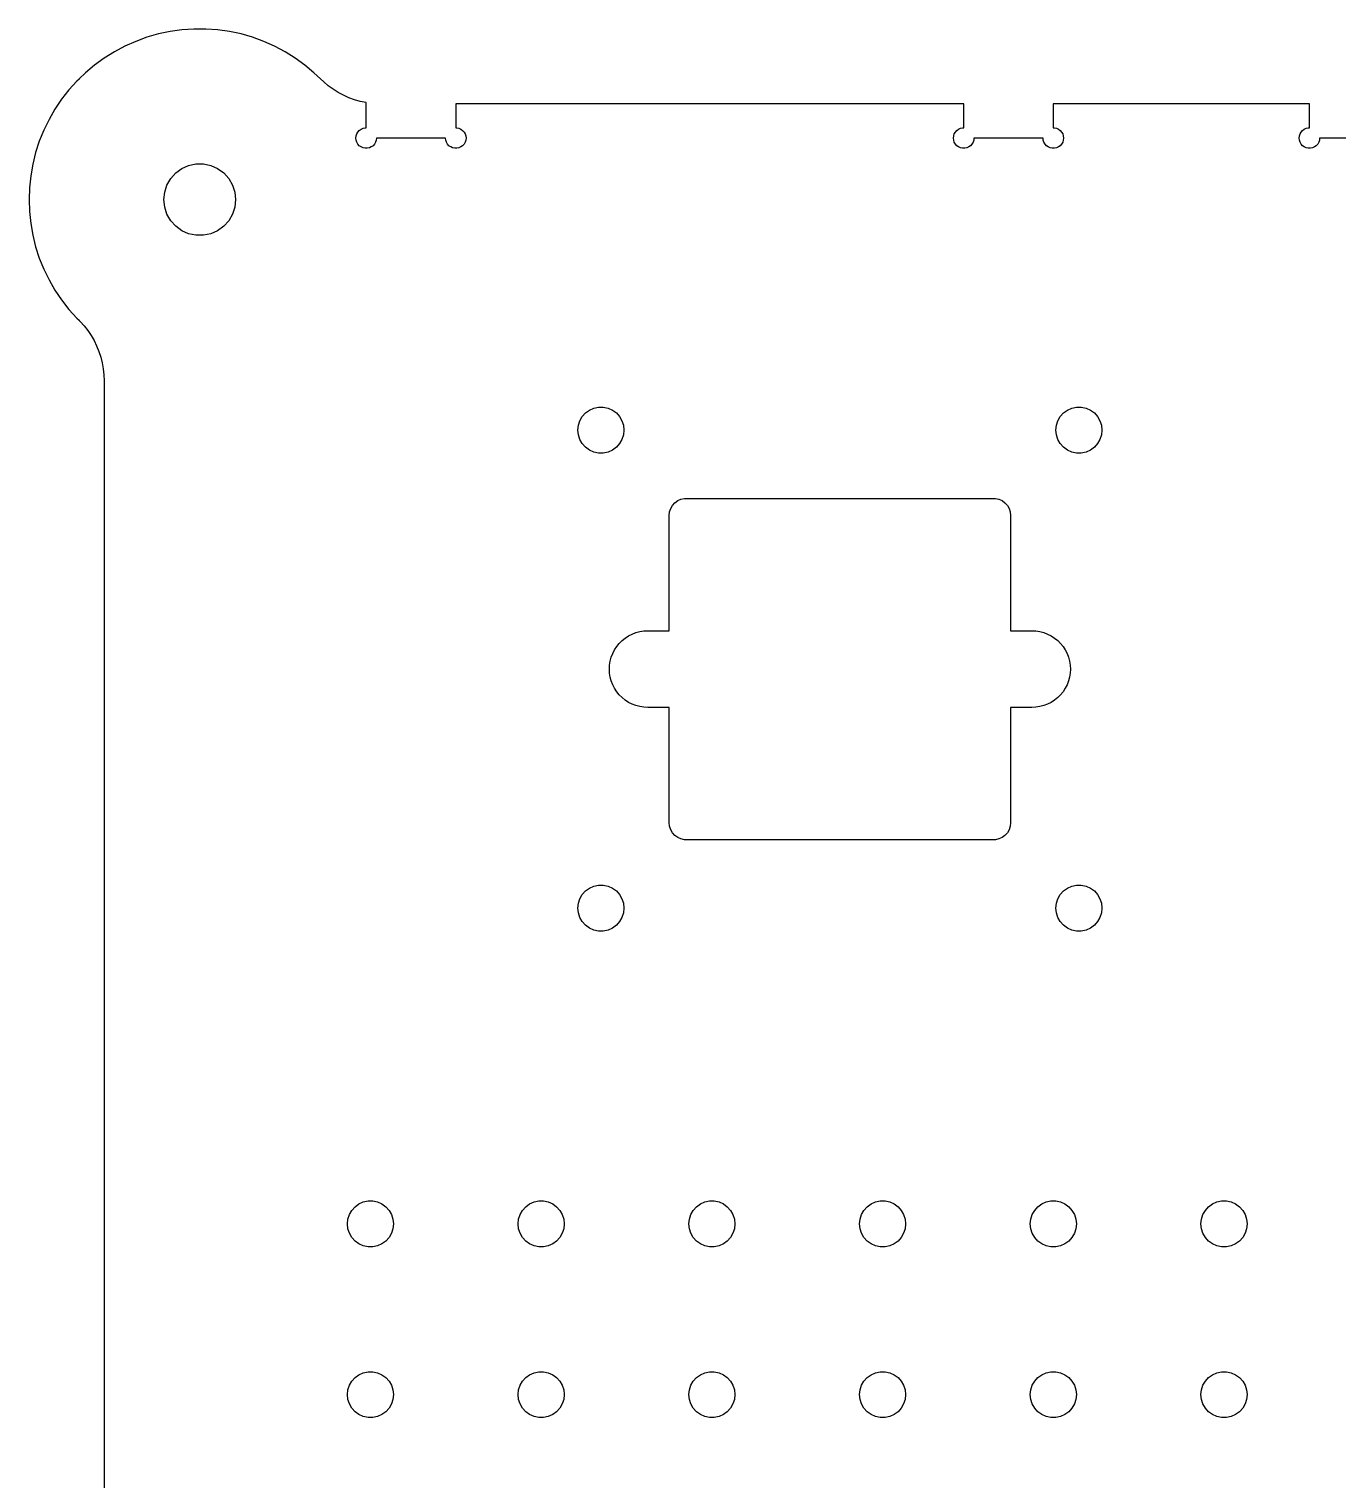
# Model space of a CAD drawing. Header units: metres. Extents: x -10 to 160, y -10 to 160.
# Drawn here: x -10 to 66.7, y 75 to 160 of the extents above; entities that cross this region are included whole.
import ezdxf

# ---------------------------------------------------------------- set-up
doc = ezdxf.new("R2010")
doc.units = ezdxf.units.M

msp = doc.modelspace()

# ---------------------------------------------------------------- linework, layer by layer
for p, q in [((-1.73648, 159.848), (-2.4192, 159.703)), ((-1.04527, 159.945), (-1.73648, 159.848)), ((-0.34898, 159.994), (-1.04527, 159.945)), ((0.34898, 159.994), (-0.34898, 159.994)), ((1.04527, 159.945), (0.34898, 159.994)), ((1.73648, 159.848), (1.04527, 159.945)), ((2.4192, 159.703), (1.73648, 159.848)), ((-4.3837, 158.988), (-4.99998, 158.66)), ((-3.74606, 159.272), (-4.3837, 158.988)), ((-3.09016, 159.511), (-3.74606, 159.272)), ((-2.4192, 159.703), (-3.09016, 159.511)), ((3.09016, 159.511), (2.4192, 159.703)), ((3.74606, 159.272), (3.09016, 159.511)), ((4.3837, 158.988), (3.74606, 159.272)), ((5, 158.66), (4.3837, 158.988)), ((-5.59192, 158.29), (-6.1566, 157.88)), ((-4.99998, 158.66), (-5.59192, 158.29)), ((5.59192, 158.29), (5, 158.66)), ((6.1566, 157.88), (5.59192, 158.29)), ((-6.6913, 157.431), (-7.06448, 157.071)), ((-6.1566, 157.88), (-6.6913, 157.431)), ((6.6913, 157.431), (6.1566, 157.88)), ((7.06448, 157.071), (6.6913, 157.431)), ((-7.66043, 156.428), (-8.09016, 155.878)), ((-7.19339, 156.947), (-7.66043, 156.428)), ((-7.07106, 157.065), (-7.19339, 156.947)), ((-7.06448, 157.071), (-7.07106, 157.071)), ((-7.07106, 157.071), (-7.07106, 157.065)), ((7.07434, 157.071), (7.06448, 157.071)), ((7.26094, 156.891), (7.07434, 157.071)), ((7.52829, 156.667), (7.26094, 156.891)), ((7.81062, 156.461), (7.52829, 156.667)), ((8.1066, 156.276), (7.81062, 156.461)), ((-8.09016, 155.878), (-8.48047, 155.299)), ((8.41473, 156.113), (8.1066, 156.276)), ((8.73357, 155.971), (8.41473, 156.113)), ((9.06151, 155.851), (8.73357, 155.971)), ((9.39699, 155.755), (9.06151, 155.851)), ((9.75, 155.681), (9.39699, 155.755)), ((9.75, 154.203), (9.75, 155.681)), ((44.75, 155.61), (15, 155.61)), ((15, 155.61), (15, 154.203)), ((44.75, 154.203), (44.75, 155.61)), ((65, 155.61), (50, 155.61)), ((50, 155.61), (50, 154.203)), ((65, 154.203), (65, 155.61)), ((-8.82947, 154.695), (-9.13545, 154.067)), ((-8.48047, 155.299), (-8.82947, 154.695)), ((-9.13545, 154.067), (-9.39691, 153.42)), ((9.16312, 153.731), (9.20187, 153.851)), ((9.20187, 153.851), (9.2646, 153.959)), ((9.2646, 153.959), (9.34853, 154.052)), ((9.34853, 154.052), (9.45001, 154.126)), ((9.45001, 154.126), (9.56459, 154.177)), ((9.56459, 154.177), (9.68729, 154.203)), ((9.68729, 154.203), (9.75, 154.203)), ((15, 154.203), (15.0627, 154.203)), ((15.0627, 154.203), (15.1854, 154.177)), ((15.1854, 154.177), (15.3, 154.126)), ((15.3, 154.126), (15.4015, 154.052)), ((15.4015, 154.052), (15.4854, 153.959)), ((15.4854, 153.959), (15.5481, 153.851)), ((15.5481, 153.851), (15.5869, 153.731)), ((44.1631, 153.731), (44.2019, 153.851)), ((44.2019, 153.851), (44.2646, 153.959)), ((44.2646, 153.959), (44.3485, 154.052)), ((44.3485, 154.052), (44.45, 154.126)), ((44.45, 154.126), (44.5646, 154.177)), ((44.5646, 154.177), (44.6873, 154.203)), ((44.6873, 154.203), (44.75, 154.203)), ((50, 154.203), (50.0627, 154.203)), ((50.0627, 154.203), (50.1854, 154.177)), ((50.1854, 154.177), (50.3, 154.126)), ((50.3, 154.126), (50.4015, 154.052)), ((50.4015, 154.052), (50.4854, 153.959)), ((50.4854, 153.959), (50.5481, 153.851)), ((50.5481, 153.851), (50.5869, 153.731)), ((64.4131, 153.731), (64.4519, 153.851)), ((64.4519, 153.851), (64.5146, 153.959)), ((64.5146, 153.959), (64.5985, 154.052)), ((64.5985, 154.052), (64.7, 154.126)), ((64.7, 154.126), (64.8146, 154.177)), ((64.8146, 154.177), (64.9373, 154.203)), ((64.9373, 154.203), (65, 154.203)), ((-9.39691, 153.42), (-9.61261, 152.756)), ((9.15001, 153.607), (9.16312, 153.731)), ((9.16312, 153.482), (9.15001, 153.607)), ((9.20187, 153.363), (9.16312, 153.482)), ((9.2646, 153.254), (9.20187, 153.363)), ((9.34853, 153.161), (9.2646, 153.254)), ((9.45001, 153.087), (9.34853, 153.161)), ((9.56459, 153.036), (9.45001, 153.087)), ((9.68729, 153.01), (9.56459, 153.036)), ((9.81273, 153.01), (9.68729, 153.01)), ((9.93542, 153.036), (9.81273, 153.01)), ((10.05, 153.087), (9.93542, 153.036)), ((10.1515, 153.161), (10.05, 153.087)), ((10.2354, 153.254), (10.1515, 153.161)), ((10.2981, 153.363), (10.2354, 153.254)), ((10.3369, 153.482), (10.2981, 153.363)), ((10.35, 153.607), (10.3369, 153.482)), ((14.4, 153.607), (10.35, 153.607)), ((14.4131, 153.482), (14.4, 153.607)), ((14.4519, 153.363), (14.4131, 153.482)), ((14.5146, 153.254), (14.4519, 153.363)), ((14.5985, 153.161), (14.5146, 153.254)), ((14.7, 153.087), (14.5985, 153.161)), ((14.8146, 153.036), (14.7, 153.087)), ((14.9373, 153.01), (14.8146, 153.036)), ((15.0627, 153.01), (14.9373, 153.01)), ((15.1854, 153.036), (15.0627, 153.01)), ((15.3, 153.087), (15.1854, 153.036)), ((15.4015, 153.161), (15.3, 153.087)), ((15.4854, 153.254), (15.4015, 153.161)), ((15.5481, 153.363), (15.4854, 153.254)), ((15.5869, 153.482), (15.5481, 153.363)), ((15.5869, 153.731), (15.6, 153.607)), ((15.6, 153.607), (15.5869, 153.482)), ((44.15, 153.607), (44.1631, 153.731)), ((44.1631, 153.482), (44.15, 153.607)), ((44.2019, 153.363), (44.1631, 153.482)), ((44.2646, 153.254), (44.2019, 153.363)), ((44.3485, 153.161), (44.2646, 153.254)), ((44.45, 153.087), (44.3485, 153.161)), ((44.5646, 153.036), (44.45, 153.087)), ((44.6873, 153.01), (44.5646, 153.036)), ((44.8127, 153.01), (44.6873, 153.01)), ((44.9354, 153.036), (44.8127, 153.01)), ((45.05, 153.087), (44.9354, 153.036)), ((45.1515, 153.161), (45.05, 153.087)), ((45.2354, 153.254), (45.1515, 153.161)), ((45.2981, 153.363), (45.2354, 153.254)), ((45.3369, 153.482), (45.2981, 153.363)), ((45.35, 153.607), (45.3369, 153.482)), ((49.4, 153.607), (45.35, 153.607)), ((49.4131, 153.482), (49.4, 153.607)), ((49.4519, 153.363), (49.4131, 153.482)), ((49.5146, 153.254), (49.4519, 153.363)), ((49.5985, 153.161), (49.5146, 153.254)), ((49.7, 153.087), (49.5985, 153.161)), ((49.8146, 153.036), (49.7, 153.087)), ((49.9373, 153.01), (49.8146, 153.036)), ((50.0627, 153.01), (49.9373, 153.01)), ((50.1854, 153.036), (50.0627, 153.01)), ((50.3, 153.087), (50.1854, 153.036)), ((50.4015, 153.161), (50.3, 153.087)), ((50.4854, 153.254), (50.4015, 153.161)), ((50.5481, 153.363), (50.4854, 153.254)), ((50.5869, 153.482), (50.5481, 153.363)), ((50.5869, 153.731), (50.6, 153.607)), ((50.6, 153.607), (50.5869, 153.482)), ((64.4, 153.607), (64.4131, 153.731)), ((64.4131, 153.482), (64.4, 153.607)), ((64.4519, 153.363), (64.4131, 153.482)), ((64.5146, 153.254), (64.4519, 153.363)), ((64.5985, 153.161), (64.5146, 153.254)), ((64.7, 153.087), (64.5985, 153.161)), ((64.8146, 153.036), (64.7, 153.087)), ((64.9373, 153.01), (64.8146, 153.036)), ((65.0627, 153.01), (64.9373, 153.01)), ((65.1854, 153.036), (65.0627, 153.01)), ((65.3, 153.087), (65.1854, 153.036)), ((65.4015, 153.161), (65.3, 153.087)), ((65.4854, 153.254), (65.4015, 153.161)), ((65.5481, 153.363), (65.4854, 153.254)), ((65.5869, 153.482), (65.5481, 153.363)), ((65.6, 153.607), (65.5869, 153.482)), ((69.65, 153.607), (65.6, 153.607)), ((-9.61261, 152.756), (-9.78146, 152.079)), ((-9.90268, 151.392), (-9.97563, 150.698)), ((-9.78146, 152.079), (-9.90268, 151.392)), ((-1.69893, 151.234), (-1.40517, 151.561)), ((-1.40517, 151.561), (-1.04999, 151.819)), ((-1.04999, 151.819), (-0.64893, 151.997)), ((-0.64893, 151.997), (-0.2195, 152.088)), ((-0.2195, 152.088), (0.2195, 152.088)), ((0.2195, 152.088), (0.64893, 151.997)), ((0.64893, 151.997), (1.04999, 151.819)), ((1.04999, 151.819), (1.40517, 151.561)), ((1.40517, 151.561), (1.69893, 151.234)), ((-9.97563, 150.698), (-10, 150)), ((-2.05411, 150.437), (-1.91844, 150.854)), ((-1.91844, 150.854), (-1.69893, 151.234)), ((1.69893, 151.234), (1.91844, 150.854)), ((1.91844, 150.854), (2.05411, 150.437)), ((-10, 150), (-9.97563, 149.302)), ((-2.09999, 150), (-2.05411, 150.437)), ((-2.05411, 149.563), (-2.09999, 150)), ((2.05411, 150.437), (2.09999, 150)), ((2.09999, 150), (2.05411, 149.563)), ((-9.97563, 149.302), (-9.90268, 148.608)), ((-1.91844, 149.146), (-2.05411, 149.563)), ((-1.69893, 148.766), (-1.91844, 149.146)), ((-1.40517, 148.439), (-1.69893, 148.766)), ((1.69893, 148.766), (1.40517, 148.439)), ((1.91844, 149.146), (1.69893, 148.766)), ((2.05411, 149.563), (1.91844, 149.146)), ((-9.90268, 148.608), (-9.78146, 147.921)), ((-9.78146, 147.921), (-9.61261, 147.244)), ((-1.04999, 148.181), (-1.40517, 148.439)), ((-0.64893, 148.003), (-1.04999, 148.181)), ((-0.2195, 147.911), (-0.64893, 148.003)), ((0.2195, 147.911), (-0.2195, 147.911)), ((0.64893, 148.003), (0.2195, 147.911)), ((1.04999, 148.181), (0.64893, 148.003)), ((1.40517, 148.439), (1.04999, 148.181)), ((-9.61261, 147.244), (-9.39691, 146.58)), ((-9.39691, 146.58), (-9.13545, 145.933)), ((-9.13545, 145.933), (-8.82947, 145.305)), ((-8.82947, 145.305), (-8.48047, 144.701)), ((-8.48047, 144.701), (-8.09016, 144.122)), ((-8.09016, 144.122), (-7.66043, 143.572)), ((-7.66043, 143.572), (-7.19339, 143.053)), ((-7.19339, 143.053), (-7.07106, 142.931)), ((-7.07106, 142.931), (-7.07106, 142.926)), ((-7.07106, 142.926), (-7.00989, 142.867)), ((-7.00989, 142.867), (-6.77637, 142.607)), ((-6.77637, 142.607), (-6.56151, 142.332)), ((-6.56151, 142.332), (-6.36635, 142.043)), ((-6.36635, 142.043), (-6.19185, 141.741)), ((-6.19185, 141.741), (-6.03886, 141.427)), ((-6.03886, 141.427), (-5.90813, 141.103)), ((-5.90813, 141.103), (-5.80029, 140.772)), ((-5.80029, 140.772), (-5.71585, 140.433)), ((-5.71585, 140.433), (-5.65526, 140.089)), ((-5.65526, 140.089), (-5.61877, 139.742)), ((-5.61877, 139.742), (-5.6066, 139.393)), ((-5.6066, 139.393), (-5.6066, 10.6066)), ((22.825, 137.669), (23.0828, 137.784)), ((23.0828, 137.784), (23.3589, 137.843)), ((23.3589, 137.843), (23.6411, 137.843)), ((23.6411, 137.843), (23.9172, 137.784)), ((23.9172, 137.784), (24.175, 137.669)), ((50.825, 137.669), (51.0828, 137.784)), ((51.0828, 137.784), (51.3589, 137.843)), ((51.3589, 137.843), (51.6411, 137.843)), ((51.6411, 137.843), (51.9172, 137.784)), ((51.9172, 137.784), (52.175, 137.669)), ((22.1795, 136.781), (22.2667, 137.049)), ((22.2667, 137.049), (22.4078, 137.294)), ((22.4078, 137.294), (22.5967, 137.503)), ((22.5967, 137.503), (22.825, 137.669)), ((24.175, 137.669), (24.4033, 137.503)), ((24.4033, 137.503), (24.5922, 137.294)), ((24.5922, 137.294), (24.7333, 137.049)), ((24.7333, 137.049), (24.8205, 136.781)), ((50.1795, 136.781), (50.2667, 137.049)), ((50.2667, 137.049), (50.4078, 137.294)), ((50.4078, 137.294), (50.5967, 137.503)), ((50.5967, 137.503), (50.825, 137.669)), ((52.175, 137.669), (52.4033, 137.503)), ((52.4033, 137.503), (52.5922, 137.294)), ((52.5922, 137.294), (52.7333, 137.049)), ((52.7333, 137.049), (52.8205, 136.781)), ((22.15, 136.5), (22.1795, 136.781)), ((22.1795, 136.219), (22.15, 136.5)), ((22.2667, 135.951), (22.1795, 136.219)), ((24.8205, 136.219), (24.7333, 135.951)), ((24.8205, 136.781), (24.85, 136.5)), ((24.85, 136.5), (24.8205, 136.219)), ((50.15, 136.5), (50.1795, 136.781)), ((50.1795, 136.219), (50.15, 136.5)), ((50.2667, 135.951), (50.1795, 136.219)), ((52.8205, 136.219), (52.7333, 135.951)), ((52.8205, 136.781), (52.85, 136.5)), ((52.85, 136.5), (52.8205, 136.219)), ((22.4078, 135.706), (22.2667, 135.951)), ((22.5967, 135.497), (22.4078, 135.706)), ((22.825, 135.331), (22.5967, 135.497)), ((23.0828, 135.216), (22.825, 135.331)), ((23.3589, 135.157), (23.0828, 135.216)), ((23.6411, 135.157), (23.3589, 135.157)), ((23.9172, 135.216), (23.6411, 135.157)), ((24.175, 135.331), (23.9172, 135.216)), ((24.4033, 135.497), (24.175, 135.331)), ((24.5922, 135.706), (24.4033, 135.497)), ((24.7333, 135.951), (24.5922, 135.706)), ((50.4078, 135.706), (50.2667, 135.951)), ((50.5967, 135.497), (50.4078, 135.706)), ((50.825, 135.331), (50.5967, 135.497)), ((51.0828, 135.216), (50.825, 135.331)), ((51.3589, 135.157), (51.0828, 135.216)), ((51.6411, 135.157), (51.3589, 135.157)), ((51.9172, 135.216), (51.6411, 135.157)), ((52.175, 135.331), (51.9172, 135.216)), ((52.4033, 135.497), (52.175, 135.331)), ((52.5922, 135.706), (52.4033, 135.497)), ((52.7333, 135.951), (52.5922, 135.706)), ((27.5219, 131.708), (27.5865, 131.907)), ((27.5865, 131.907), (27.691, 132.088)), ((27.691, 132.088), (27.8309, 132.243)), ((27.8309, 132.243), (28, 132.366)), ((28, 132.366), (28.191, 132.451)), ((28.191, 132.451), (28.3955, 132.495)), ((28.3955, 132.495), (46.6045, 132.495)), ((46.6045, 132.495), (46.809, 132.451)), ((46.809, 132.451), (47, 132.366)), ((47, 132.366), (47.1691, 132.243)), ((47.1691, 132.243), (47.309, 132.088)), ((47.309, 132.088), (47.4135, 131.907)), ((47.4135, 131.907), (47.4781, 131.708)), ((27.5, 131.5), (27.5219, 131.708)), ((27.5, 124.75), (27.5, 131.5)), ((47.4781, 131.708), (47.5, 131.5)), ((47.5, 131.5), (47.5, 124.75)), ((24.5779, 124.006), (24.7445, 124.172)), ((24.7445, 124.172), (24.9275, 124.32)), ((24.9275, 124.32), (25.125, 124.449)), ((25.125, 124.449), (25.3349, 124.555)), ((25.3349, 124.555), (25.5547, 124.64)), ((25.5547, 124.64), (25.7822, 124.701)), ((25.7822, 124.701), (26.0148, 124.738)), ((26.0148, 124.738), (26.25, 124.75)), ((26.25, 124.75), (27.5, 124.75)), ((47.5, 124.75), (48.75, 124.75)), ((48.75, 124.75), (48.9852, 124.738)), ((48.9852, 124.738), (49.2178, 124.701)), ((49.2178, 124.701), (49.4453, 124.64)), ((49.4453, 124.64), (49.6651, 124.555)), ((49.6651, 124.555), (49.875, 124.449)), ((49.875, 124.449), (50.0725, 124.32)), ((50.0725, 124.32), (50.2555, 124.172)), ((50.2555, 124.172), (50.4221, 124.006)), ((24.1101, 123.195), (24.1945, 123.415)), ((24.1945, 123.415), (24.3015, 123.625)), ((24.3015, 123.625), (24.4297, 123.823)), ((24.4297, 123.823), (24.5779, 124.006)), ((50.4221, 124.006), (50.5703, 123.823)), ((50.5703, 123.823), (50.6985, 123.625)), ((50.6985, 123.625), (50.8055, 123.415)), ((50.8055, 123.415), (50.8899, 123.195)), ((24, 122.5), (24.0123, 122.735)), ((24.0123, 122.265), (24, 122.5)), ((24.0123, 122.735), (24.0492, 122.968)), ((24.0492, 122.968), (24.1101, 123.195)), ((50.8899, 123.195), (50.9508, 122.968)), ((50.9508, 122.968), (50.9877, 122.735)), ((50.9877, 122.735), (51, 122.5)), ((51, 122.5), (50.9877, 122.265)), ((24.0492, 122.032), (24.0123, 122.265)), ((24.1101, 121.805), (24.0492, 122.032)), ((24.1945, 121.585), (24.1101, 121.805)), ((24.3015, 121.375), (24.1945, 121.585)), ((50.8055, 121.585), (50.6985, 121.375)), ((50.8899, 121.805), (50.8055, 121.585)), ((50.9508, 122.032), (50.8899, 121.805)), ((50.9877, 122.265), (50.9508, 122.032)), ((24.4297, 121.177), (24.3015, 121.375)), ((24.5779, 120.994), (24.4297, 121.177)), ((24.7445, 120.828), (24.5779, 120.994)), ((24.9275, 120.68), (24.7445, 120.828)), ((50.2555, 120.828), (50.0725, 120.68)), ((50.4221, 120.994), (50.2555, 120.828)), ((50.5703, 121.177), (50.4221, 120.994)), ((50.6985, 121.375), (50.5703, 121.177)), ((25.125, 120.551), (24.9275, 120.68)), ((25.3349, 120.445), (25.125, 120.551)), ((25.5547, 120.36), (25.3349, 120.445)), ((25.7822, 120.299), (25.5547, 120.36)), ((26.0148, 120.262), (25.7822, 120.299)), ((26.25, 120.25), (26.0148, 120.262)), ((27.5, 120.25), (26.25, 120.25)), ((27.5, 113.5), (27.5, 120.25)), ((48.75, 120.25), (47.5, 120.25)), ((47.5, 120.25), (47.5, 113.5)), ((48.9852, 120.262), (48.75, 120.25)), ((49.2178, 120.299), (48.9852, 120.262)), ((49.4453, 120.36), (49.2178, 120.299)), ((49.6651, 120.445), (49.4453, 120.36)), ((49.875, 120.551), (49.6651, 120.445)), ((50.0725, 120.68), (49.875, 120.551)), ((27.5219, 113.292), (27.5, 113.5)), ((27.5865, 113.093), (27.5219, 113.292)), ((27.691, 112.912), (27.5865, 113.093)), ((47.4135, 113.093), (47.309, 112.912)), ((47.4781, 113.292), (47.4135, 113.093)), ((47.5, 113.5), (47.4781, 113.292)), ((27.8309, 112.757), (27.691, 112.912)), ((28, 112.634), (27.8309, 112.757)), ((28.191, 112.549), (28, 112.634)), ((28.3955, 112.505), (28.191, 112.549)), ((46.6045, 112.505), (28.3955, 112.505)), ((46.809, 112.549), (46.6045, 112.505)), ((47, 112.634), (46.809, 112.549)), ((47.1691, 112.757), (47, 112.634)), ((47.309, 112.912), (47.1691, 112.757)), ((22.5967, 109.503), (22.825, 109.669)), ((22.825, 109.669), (23.0828, 109.784)), ((23.0828, 109.784), (23.3589, 109.843)), ((23.3589, 109.843), (23.6411, 109.843)), ((23.6411, 109.843), (23.9172, 109.784)), ((23.9172, 109.784), (24.175, 109.669)), ((24.175, 109.669), (24.4033, 109.503)), ((50.5967, 109.503), (50.825, 109.669)), ((50.825, 109.669), (51.0828, 109.784)), ((51.0828, 109.784), (51.3589, 109.843)), ((51.3589, 109.843), (51.6411, 109.843)), ((51.6411, 109.843), (51.9172, 109.784)), ((51.9172, 109.784), (52.175, 109.669)), ((52.175, 109.669), (52.4033, 109.503)), ((22.1795, 108.781), (22.2667, 109.049)), ((22.2667, 109.049), (22.4078, 109.294)), ((22.4078, 109.294), (22.5967, 109.503)), ((24.4033, 109.503), (24.5922, 109.294)), ((24.5922, 109.294), (24.7333, 109.049)), ((24.7333, 109.049), (24.8205, 108.781)), ((50.1795, 108.781), (50.2667, 109.049)), ((50.2667, 109.049), (50.4078, 109.294)), ((50.4078, 109.294), (50.5967, 109.503)), ((52.4033, 109.503), (52.5922, 109.294)), ((52.5922, 109.294), (52.7333, 109.049)), ((52.7333, 109.049), (52.8205, 108.781)), ((22.15, 108.5), (22.1795, 108.781)), ((22.1795, 108.219), (22.15, 108.5)), ((22.2667, 107.951), (22.1795, 108.219)), ((22.4078, 107.706), (22.2667, 107.951)), ((24.7333, 107.951), (24.5922, 107.706)), ((24.8205, 108.219), (24.7333, 107.951)), ((24.8205, 108.781), (24.85, 108.5)), ((24.85, 108.5), (24.8205, 108.219)), ((50.15, 108.5), (50.1795, 108.781)), ((50.1795, 108.219), (50.15, 108.5)), ((50.2667, 107.951), (50.1795, 108.219)), ((50.4078, 107.706), (50.2667, 107.951)), ((52.7333, 107.951), (52.5922, 107.706)), ((52.8205, 108.219), (52.7333, 107.951)), ((52.8205, 108.781), (52.85, 108.5)), ((52.85, 108.5), (52.8205, 108.219)), ((22.5967, 107.497), (22.4078, 107.706)), ((22.825, 107.331), (22.5967, 107.497)), ((23.0828, 107.216), (22.825, 107.331)), ((23.3589, 107.157), (23.0828, 107.216)), ((23.6411, 107.157), (23.3589, 107.157)), ((23.9172, 107.216), (23.6411, 107.157)), ((24.175, 107.331), (23.9172, 107.216)), ((24.4033, 107.497), (24.175, 107.331)), ((24.5922, 107.706), (24.4033, 107.497)), ((50.5967, 107.497), (50.4078, 107.706)), ((50.825, 107.331), (50.5967, 107.497)), ((51.0828, 107.216), (50.825, 107.331)), ((51.3589, 107.157), (51.0828, 107.216)), ((51.6411, 107.157), (51.3589, 107.157)), ((51.9172, 107.216), (51.6411, 107.157)), ((52.175, 107.331), (51.9172, 107.216)), ((52.4033, 107.497), (52.175, 107.331)), ((52.5922, 107.706), (52.4033, 107.497)), ((8.90784, 90.7935), (9.09668, 91.0032)), ((9.09668, 91.0032), (9.32501, 91.1691)), ((9.32501, 91.1691), (9.58284, 91.2839)), ((9.58284, 91.2839), (9.85889, 91.3426)), ((9.85889, 91.3426), (10.1411, 91.3426)), ((10.1411, 91.3426), (10.4172, 91.2839)), ((10.4172, 91.2839), (10.675, 91.1691)), ((10.675, 91.1691), (10.9033, 91.0032)), ((10.9033, 91.0032), (11.0922, 90.7935)), ((18.9078, 90.7935), (19.0967, 91.0032)), ((19.0967, 91.0032), (19.325, 91.1691)), ((19.325, 91.1691), (19.5828, 91.2839)), ((19.5828, 91.2839), (19.8589, 91.3426)), ((19.8589, 91.3426), (20.1411, 91.3426)), ((20.1411, 91.3426), (20.4172, 91.2839)), ((20.4172, 91.2839), (20.675, 91.1691)), ((20.675, 91.1691), (20.9033, 91.0032)), ((20.9033, 91.0032), (21.0922, 90.7935)), ((28.9078, 90.7935), (29.0967, 91.0032)), ((29.0967, 91.0032), (29.325, 91.1691)), ((29.325, 91.1691), (29.5828, 91.2839)), ((29.5828, 91.2839), (29.8589, 91.3426)), ((29.8589, 91.3426), (30.1411, 91.3426)), ((30.1411, 91.3426), (30.4172, 91.2839)), ((30.4172, 91.2839), (30.675, 91.1691)), ((30.675, 91.1691), (30.9033, 91.0032)), ((30.9033, 91.0032), (31.0922, 90.7935)), ((38.9078, 90.7935), (39.0967, 91.0032)), ((39.0967, 91.0032), (39.325, 91.1691)), ((39.325, 91.1691), (39.5828, 91.2839)), ((39.5828, 91.2839), (39.8589, 91.3426)), ((39.8589, 91.3426), (40.1411, 91.3426)), ((40.1411, 91.3426), (40.4172, 91.2839)), ((40.4172, 91.2839), (40.675, 91.1691)), ((40.675, 91.1691), (40.9033, 91.0032)), ((40.9033, 91.0032), (41.0922, 90.7935)), ((48.9078, 90.7935), (49.0967, 91.0032)), ((49.0967, 91.0032), (49.325, 91.1691)), ((49.325, 91.1691), (49.5828, 91.2839)), ((49.5828, 91.2839), (49.8589, 91.3426)), ((49.8589, 91.3426), (50.1411, 91.3426)), ((50.1411, 91.3426), (50.4172, 91.2839)), ((50.4172, 91.2839), (50.675, 91.1691)), ((50.675, 91.1691), (50.9033, 91.0032)), ((50.9033, 91.0032), (51.0922, 90.7935)), ((58.9078, 90.7935), (59.0967, 91.0032)), ((59.0967, 91.0032), (59.325, 91.1691)), ((59.325, 91.1691), (59.5828, 91.2839)), ((59.5828, 91.2839), (59.8589, 91.3426)), ((59.8589, 91.3426), (60.1411, 91.3426)), ((60.1411, 91.3426), (60.4172, 91.2839)), ((60.4172, 91.2839), (60.675, 91.1691)), ((60.675, 91.1691), (60.9033, 91.0032)), ((60.9033, 91.0032), (61.0922, 90.7935)), ((8.65001, 90), (8.6795, 90.2807)), ((8.6795, 90.2807), (8.76672, 90.5491)), ((8.76672, 90.5491), (8.90784, 90.7935)), ((11.0922, 90.7935), (11.2333, 90.5491)), ((11.2333, 90.5491), (11.3205, 90.2807)), ((11.3205, 90.2807), (11.35, 90)), ((18.65, 90), (18.6795, 90.2807)), ((18.6795, 90.2807), (18.7667, 90.5491)), ((18.7667, 90.5491), (18.9078, 90.7935)), ((21.0922, 90.7935), (21.2333, 90.5491)), ((21.2333, 90.5491), (21.3205, 90.2807)), ((21.3205, 90.2807), (21.35, 90)), ((28.65, 90), (28.6795, 90.2807)), ((28.6795, 90.2807), (28.7667, 90.5491)), ((28.7667, 90.5491), (28.9078, 90.7935)), ((31.0922, 90.7935), (31.2333, 90.5491)), ((31.2333, 90.5491), (31.3205, 90.2807)), ((31.3205, 90.2807), (31.35, 90)), ((38.65, 90), (38.6795, 90.2807)), ((38.6795, 90.2807), (38.7667, 90.5491)), ((38.7667, 90.5491), (38.9078, 90.7935)), ((41.0922, 90.7935), (41.2333, 90.5491)), ((41.2333, 90.5491), (41.3205, 90.2807)), ((41.3205, 90.2807), (41.35, 90)), ((48.65, 90), (48.6795, 90.2807)), ((48.6795, 90.2807), (48.7667, 90.5491)), ((48.7667, 90.5491), (48.9078, 90.7935)), ((51.0922, 90.7935), (51.2333, 90.5491)), ((51.2333, 90.5491), (51.3205, 90.2807)), ((51.3205, 90.2807), (51.35, 90)), ((58.65, 90), (58.6795, 90.2807)), ((58.6795, 90.2807), (58.7667, 90.5491)), ((58.7667, 90.5491), (58.9078, 90.7935)), ((61.0922, 90.7935), (61.2333, 90.5491)), ((61.2333, 90.5491), (61.3205, 90.2807)), ((61.3205, 90.2807), (61.35, 90)), ((8.6795, 89.7193), (8.65001, 90)), ((8.76672, 89.4509), (8.6795, 89.7193)), ((8.90784, 89.2065), (8.76672, 89.4509)), ((11.2333, 89.4509), (11.0922, 89.2065)), ((11.3205, 89.7193), (11.2333, 89.4509)), ((11.35, 90), (11.3205, 89.7193)), ((18.6795, 89.7193), (18.65, 90)), ((18.7667, 89.4509), (18.6795, 89.7193)), ((18.9078, 89.2065), (18.7667, 89.4509)), ((21.2333, 89.4509), (21.0922, 89.2065)), ((21.3205, 89.7193), (21.2333, 89.4509)), ((21.35, 90), (21.3205, 89.7193)), ((28.6795, 89.7193), (28.65, 90)), ((28.7667, 89.4509), (28.6795, 89.7193)), ((28.9078, 89.2065), (28.7667, 89.4509)), ((31.2333, 89.4509), (31.0922, 89.2065)), ((31.3205, 89.7193), (31.2333, 89.4509)), ((31.35, 90), (31.3205, 89.7193)), ((38.6795, 89.7193), (38.65, 90)), ((38.7667, 89.4509), (38.6795, 89.7193)), ((38.9078, 89.2065), (38.7667, 89.4509)), ((41.2333, 89.4509), (41.0922, 89.2065)), ((41.3205, 89.7193), (41.2333, 89.4509)), ((41.35, 90), (41.3205, 89.7193)), ((48.6795, 89.7193), (48.65, 90)), ((48.7667, 89.4509), (48.6795, 89.7193)), ((48.9078, 89.2065), (48.7667, 89.4509)), ((51.2333, 89.4509), (51.0922, 89.2065)), ((51.3205, 89.7193), (51.2333, 89.4509)), ((51.35, 90), (51.3205, 89.7193)), ((58.6795, 89.7193), (58.65, 90)), ((58.7667, 89.4509), (58.6795, 89.7193)), ((58.9078, 89.2065), (58.7667, 89.4509)), ((61.2333, 89.4509), (61.0922, 89.2065)), ((61.3205, 89.7193), (61.2333, 89.4509)), ((61.35, 90), (61.3205, 89.7193)), ((9.09668, 88.9967), (8.90784, 89.2065)), ((9.32501, 88.8309), (9.09668, 88.9967)), ((9.58284, 88.7161), (9.32501, 88.8309)), ((9.85889, 88.6574), (9.58284, 88.7161)), ((10.1411, 88.6574), (9.85889, 88.6574)), ((10.4172, 88.7161), (10.1411, 88.6574)), ((10.675, 88.8309), (10.4172, 88.7161)), ((10.9033, 88.9967), (10.675, 88.8309)), ((11.0922, 89.2065), (10.9033, 88.9967)), ((19.0967, 88.9967), (18.9078, 89.2065)), ((19.325, 88.8309), (19.0967, 88.9967)), ((19.5828, 88.7161), (19.325, 88.8309)), ((19.8589, 88.6574), (19.5828, 88.7161)), ((20.1411, 88.6574), (19.8589, 88.6574)), ((20.4172, 88.7161), (20.1411, 88.6574)), ((20.675, 88.8309), (20.4172, 88.7161)), ((20.9033, 88.9967), (20.675, 88.8309)), ((21.0922, 89.2065), (20.9033, 88.9967)), ((29.0967, 88.9967), (28.9078, 89.2065)), ((29.325, 88.8309), (29.0967, 88.9967)), ((29.5828, 88.7161), (29.325, 88.8309)), ((29.8589, 88.6574), (29.5828, 88.7161)), ((30.1411, 88.6574), (29.8589, 88.6574)), ((30.4172, 88.7161), (30.1411, 88.6574)), ((30.675, 88.8309), (30.4172, 88.7161)), ((30.9033, 88.9967), (30.675, 88.8309)), ((31.0922, 89.2065), (30.9033, 88.9967)), ((39.0967, 88.9967), (38.9078, 89.2065)), ((39.325, 88.8309), (39.0967, 88.9967)), ((39.5828, 88.7161), (39.325, 88.8309)), ((39.8589, 88.6574), (39.5828, 88.7161)), ((40.1411, 88.6574), (39.8589, 88.6574)), ((40.4172, 88.7161), (40.1411, 88.6574)), ((40.675, 88.8309), (40.4172, 88.7161)), ((40.9033, 88.9967), (40.675, 88.8309)), ((41.0922, 89.2065), (40.9033, 88.9967)), ((49.0967, 88.9967), (48.9078, 89.2065)), ((49.325, 88.8309), (49.0967, 88.9967)), ((49.5828, 88.7161), (49.325, 88.8309)), ((49.8589, 88.6574), (49.5828, 88.7161)), ((50.1411, 88.6574), (49.8589, 88.6574)), ((50.4172, 88.7161), (50.1411, 88.6574)), ((50.675, 88.8309), (50.4172, 88.7161)), ((50.9033, 88.9967), (50.675, 88.8309)), ((51.0922, 89.2065), (50.9033, 88.9967)), ((59.0967, 88.9967), (58.9078, 89.2065)), ((59.325, 88.8309), (59.0967, 88.9967)), ((59.5828, 88.7161), (59.325, 88.8309)), ((59.8589, 88.6574), (59.5828, 88.7161)), ((60.1411, 88.6574), (59.8589, 88.6574)), ((60.4172, 88.7161), (60.1411, 88.6574)), ((60.675, 88.8309), (60.4172, 88.7161)), ((60.9033, 88.9967), (60.675, 88.8309)), ((61.0922, 89.2065), (60.9033, 88.9967)), ((8.76672, 80.5491), (8.90784, 80.7935)), ((8.90784, 80.7935), (9.09668, 81.0032)), ((9.09668, 81.0032), (9.32501, 81.1691)), ((9.32501, 81.1691), (9.58284, 81.2839)), ((9.58284, 81.2839), (9.85889, 81.3426)), ((9.85889, 81.3426), (10.1411, 81.3426)), ((10.1411, 81.3426), (10.4172, 81.2839)), ((10.4172, 81.2839), (10.675, 81.1691)), ((10.675, 81.1691), (10.9033, 81.0032)), ((10.9033, 81.0032), (11.0922, 80.7935)), ((11.0922, 80.7935), (11.2333, 80.5491)), ((18.7667, 80.5491), (18.9078, 80.7935)), ((18.9078, 80.7935), (19.0967, 81.0032)), ((19.0967, 81.0032), (19.325, 81.1691)), ((19.325, 81.1691), (19.5828, 81.2839)), ((19.5828, 81.2839), (19.8589, 81.3426)), ((19.8589, 81.3426), (20.1411, 81.3426)), ((20.1411, 81.3426), (20.4172, 81.2839)), ((20.4172, 81.2839), (20.675, 81.1691)), ((20.675, 81.1691), (20.9033, 81.0032)), ((20.9033, 81.0032), (21.0922, 80.7935)), ((21.0922, 80.7935), (21.2333, 80.5491)), ((28.7667, 80.5491), (28.9078, 80.7935)), ((28.9078, 80.7935), (29.0967, 81.0032)), ((29.0967, 81.0032), (29.325, 81.1691)), ((29.325, 81.1691), (29.5828, 81.2839)), ((29.5828, 81.2839), (29.8589, 81.3426)), ((29.8589, 81.3426), (30.1411, 81.3426)), ((30.1411, 81.3426), (30.4172, 81.2839)), ((30.4172, 81.2839), (30.675, 81.1691)), ((30.675, 81.1691), (30.9033, 81.0032)), ((30.9033, 81.0032), (31.0922, 80.7935)), ((31.0922, 80.7935), (31.2333, 80.5491)), ((38.7667, 80.5491), (38.9078, 80.7935)), ((38.9078, 80.7935), (39.0967, 81.0032)), ((39.0967, 81.0032), (39.325, 81.1691)), ((39.325, 81.1691), (39.5828, 81.2839)), ((39.5828, 81.2839), (39.8589, 81.3426)), ((39.8589, 81.3426), (40.1411, 81.3426)), ((40.1411, 81.3426), (40.4172, 81.2839)), ((40.4172, 81.2839), (40.675, 81.1691)), ((40.675, 81.1691), (40.9033, 81.0032)), ((40.9033, 81.0032), (41.0922, 80.7935)), ((41.0922, 80.7935), (41.2333, 80.5491)), ((48.7667, 80.5491), (48.9078, 80.7935)), ((48.9078, 80.7935), (49.0967, 81.0032)), ((49.0967, 81.0032), (49.325, 81.1691)), ((49.325, 81.1691), (49.5828, 81.2839)), ((49.5828, 81.2839), (49.8589, 81.3426)), ((49.8589, 81.3426), (50.1411, 81.3426)), ((50.1411, 81.3426), (50.4172, 81.2839)), ((50.4172, 81.2839), (50.675, 81.1691)), ((50.675, 81.1691), (50.9033, 81.0032)), ((50.9033, 81.0032), (51.0922, 80.7935)), ((51.0922, 80.7935), (51.2333, 80.5491)), ((58.7667, 80.5491), (58.9078, 80.7935)), ((58.9078, 80.7935), (59.0967, 81.0032)), ((59.0967, 81.0032), (59.325, 81.1691)), ((59.325, 81.1691), (59.5828, 81.2839)), ((59.5828, 81.2839), (59.8589, 81.3426)), ((59.8589, 81.3426), (60.1411, 81.3426)), ((60.1411, 81.3426), (60.4172, 81.2839)), ((60.4172, 81.2839), (60.675, 81.1691)), ((60.675, 81.1691), (60.9033, 81.0032)), ((60.9033, 81.0032), (61.0922, 80.7935)), ((61.0922, 80.7935), (61.2333, 80.5491)), ((8.65001, 80), (8.6795, 80.2807)), ((8.6795, 79.7193), (8.65001, 80)), ((8.6795, 80.2807), (8.76672, 80.5491)), ((11.2333, 80.5491), (11.3205, 80.2807)), ((11.3205, 80.2807), (11.35, 80)), ((11.35, 80), (11.3205, 79.7193)), ((18.65, 80), (18.6795, 80.2807)), ((18.6795, 79.7193), (18.65, 80)), ((18.6795, 80.2807), (18.7667, 80.5491)), ((21.2333, 80.5491), (21.3205, 80.2807)), ((21.3205, 80.2807), (21.35, 80)), ((21.35, 80), (21.3205, 79.7193)), ((28.65, 80), (28.6795, 80.2807)), ((28.6795, 79.7193), (28.65, 80)), ((28.6795, 80.2807), (28.7667, 80.5491)), ((31.2333, 80.5491), (31.3205, 80.2807)), ((31.3205, 80.2807), (31.35, 80)), ((31.35, 80), (31.3205, 79.7193)), ((38.65, 80), (38.6795, 80.2807)), ((38.6795, 79.7193), (38.65, 80)), ((38.6795, 80.2807), (38.7667, 80.5491)), ((41.2333, 80.5491), (41.3205, 80.2807)), ((41.3205, 80.2807), (41.35, 80)), ((41.35, 80), (41.3205, 79.7193)), ((48.65, 80), (48.6795, 80.2807)), ((48.6795, 79.7193), (48.65, 80)), ((48.6795, 80.2807), (48.7667, 80.5491)), ((51.2333, 80.5491), (51.3205, 80.2807)), ((51.3205, 80.2807), (51.35, 80)), ((51.35, 80), (51.3205, 79.7193)), ((58.65, 80), (58.6795, 80.2807)), ((58.6795, 79.7193), (58.65, 80)), ((58.6795, 80.2807), (58.7667, 80.5491)), ((61.2333, 80.5491), (61.3205, 80.2807)), ((61.3205, 80.2807), (61.35, 80)), ((61.35, 80), (61.3205, 79.7193)), ((8.76672, 79.4509), (8.6795, 79.7193)), ((8.90784, 79.2065), (8.76672, 79.4509)), ((9.09668, 78.9967), (8.90784, 79.2065)), ((11.0922, 79.2065), (10.9033, 78.9967)), ((11.2333, 79.4509), (11.0922, 79.2065)), ((11.3205, 79.7193), (11.2333, 79.4509)), ((18.7667, 79.4509), (18.6795, 79.7193)), ((18.9078, 79.2065), (18.7667, 79.4509)), ((19.0967, 78.9967), (18.9078, 79.2065)), ((21.0922, 79.2065), (20.9033, 78.9967)), ((21.2333, 79.4509), (21.0922, 79.2065)), ((21.3205, 79.7193), (21.2333, 79.4509)), ((28.7667, 79.4509), (28.6795, 79.7193)), ((28.9078, 79.2065), (28.7667, 79.4509)), ((29.0967, 78.9967), (28.9078, 79.2065)), ((31.0922, 79.2065), (30.9033, 78.9967)), ((31.2333, 79.4509), (31.0922, 79.2065)), ((31.3205, 79.7193), (31.2333, 79.4509)), ((38.7667, 79.4509), (38.6795, 79.7193)), ((38.9078, 79.2065), (38.7667, 79.4509)), ((39.0967, 78.9967), (38.9078, 79.2065)), ((41.0922, 79.2065), (40.9033, 78.9967)), ((41.2333, 79.4509), (41.0922, 79.2065)), ((41.3205, 79.7193), (41.2333, 79.4509)), ((48.7667, 79.4509), (48.6795, 79.7193)), ((48.9078, 79.2065), (48.7667, 79.4509)), ((49.0967, 78.9967), (48.9078, 79.2065)), ((51.0922, 79.2065), (50.9033, 78.9967)), ((51.2333, 79.4509), (51.0922, 79.2065)), ((51.3205, 79.7193), (51.2333, 79.4509)), ((58.7667, 79.4509), (58.6795, 79.7193)), ((58.9078, 79.2065), (58.7667, 79.4509)), ((59.0967, 78.9967), (58.9078, 79.2065)), ((61.0922, 79.2065), (60.9033, 78.9967)), ((61.2333, 79.4509), (61.0922, 79.2065)), ((61.3205, 79.7193), (61.2333, 79.4509)), ((9.32501, 78.8309), (9.09668, 78.9967)), ((9.58284, 78.7161), (9.32501, 78.8309)), ((9.85889, 78.6574), (9.58284, 78.7161)), ((10.1411, 78.6574), (9.85889, 78.6574)), ((10.4172, 78.7161), (10.1411, 78.6574)), ((10.675, 78.8309), (10.4172, 78.7161)), ((10.9033, 78.9967), (10.675, 78.8309)), ((19.325, 78.8309), (19.0967, 78.9967)), ((19.5828, 78.7161), (19.325, 78.8309)), ((19.8589, 78.6574), (19.5828, 78.7161)), ((20.1411, 78.6574), (19.8589, 78.6574)), ((20.4172, 78.7161), (20.1411, 78.6574)), ((20.675, 78.8309), (20.4172, 78.7161)), ((20.9033, 78.9967), (20.675, 78.8309)), ((29.325, 78.8309), (29.0967, 78.9967)), ((29.5828, 78.7161), (29.325, 78.8309)), ((29.8589, 78.6574), (29.5828, 78.7161)), ((30.1411, 78.6574), (29.8589, 78.6574)), ((30.4172, 78.7161), (30.1411, 78.6574)), ((30.675, 78.8309), (30.4172, 78.7161)), ((30.9033, 78.9967), (30.675, 78.8309)), ((39.325, 78.8309), (39.0967, 78.9967)), ((39.5828, 78.7161), (39.325, 78.8309)), ((39.8589, 78.6574), (39.5828, 78.7161)), ((40.1411, 78.6574), (39.8589, 78.6574)), ((40.4172, 78.7161), (40.1411, 78.6574)), ((40.675, 78.8309), (40.4172, 78.7161)), ((40.9033, 78.9967), (40.675, 78.8309)), ((49.325, 78.8309), (49.0967, 78.9967)), ((49.5828, 78.7161), (49.325, 78.8309)), ((49.8589, 78.6574), (49.5828, 78.7161)), ((50.1411, 78.6574), (49.8589, 78.6574)), ((50.4172, 78.7161), (50.1411, 78.6574)), ((50.675, 78.8309), (50.4172, 78.7161)), ((50.9033, 78.9967), (50.675, 78.8309)), ((59.325, 78.8309), (59.0967, 78.9967)), ((59.5828, 78.7161), (59.325, 78.8309)), ((59.8589, 78.6574), (59.5828, 78.7161)), ((60.1411, 78.6574), (59.8589, 78.6574)), ((60.4172, 78.7161), (60.1411, 78.6574)), ((60.675, 78.8309), (60.4172, 78.7161)), ((60.9033, 78.9967), (60.675, 78.8309))]:
    msp.add_line(p, q)

doc.saveas('drawing.dxf')
